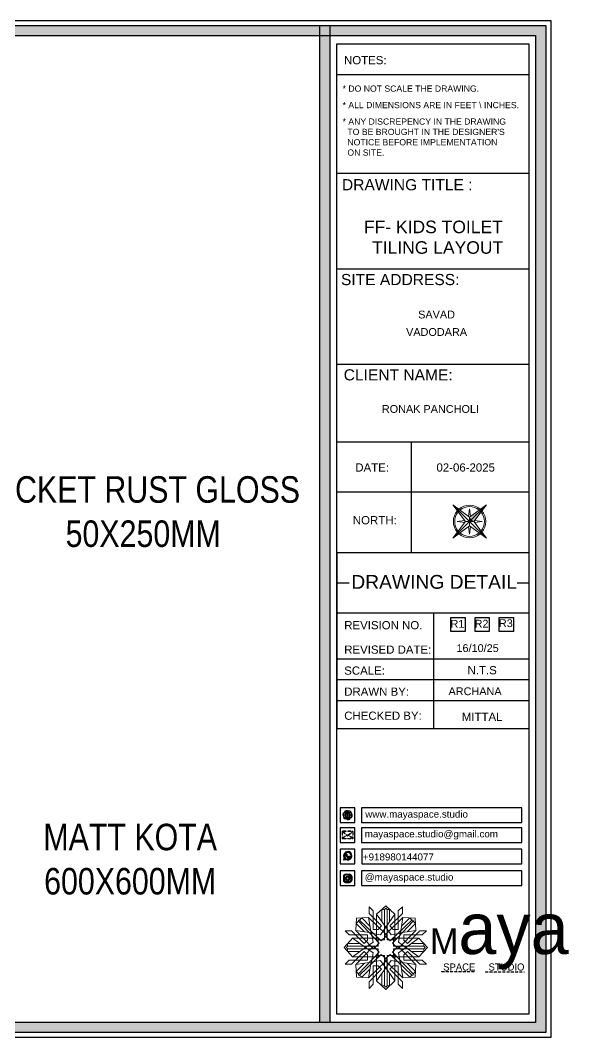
# Model space of a CAD drawing. Header units: millimetres. Extents: x 56222 to 3066687, y -650199 to -121287.
# Drawn here: x 156922.8 to 157005.6, y -180609.1 to -180455.6 of the extents above; entities that cross this region are included whole.
import ezdxf
from ezdxf.enums import TextEntityAlignment as Align

# ---------------------------------------------------------------- set-up
doc = ezdxf.new("R2010")
doc.units = ezdxf.units.MM
doc.header["$MEASUREMENT"] = 0
doc.linetypes.add('DASHEDX2', pattern=[1.5, 1, -0.5])
for name, color, linetype, lineweight in [('Dimension', 10, 'DASHEDX2', 20), ('FIRST FLOOR ( TEXT )', 7, 'Continuous', 9), ('NAME PLATE', 7, 'Continuous', 25), ('title block', 7, 'Continuous', 9)]:
    doc.layers.add(name, color=color, linetype=linetype, lineweight=lineweight)
doc.styles.add('Arial', font='arial.ttf')
doc.styles.add('KATHA', font='swissc.ttf')
doc.styles.get("Standard").update_dxf_attribs({"font": 'arial.ttf', "height": 6})

# ---------------------------------------------------------------- blocks, each defined once
blk = doc.blocks.new('FSFSF')
at = {"color": 42, "lineweight": 5, "true_color": 0xe0ac11}
for p, q in [((28600.03, 143.51), (28600.03, 140.16)), ((28602.15, 141.41), (28600.03, 143.51)), ((28602.15, 141.41), (28602.15, 131.95)), ((28603.86, 139.69), (28608.58, 144.08)), ((28607.9, 142.22), (28606.58, 142.22)), ((28606.58, 142.22), (28606.58, 135.84)), ((28607.9, 142.22), (28608.58, 142.85)), ((28607.9, 142.22), (28607.9, 126.58)), ((28613.31, 139.69), (28608.58, 144.08)), ((28609.27, 142.22), (28608.59, 142.85)), ((28609.27, 142.22), (28609.27, 126.58)), ((28609.27, 142.22), (28610.59, 142.22)), ((28610.59, 142.22), (28610.59, 135.84)), ((28615.02, 141.41), (28617.14, 143.51)), ((28615.02, 141.41), (28615.02, 131.95)), ((28617.14, 143.51), (28617.14, 140.16)), ((28593.19, 131.45), (28593.54, 137.71)), ((28593.39, 135), (28594.56, 136.12)), ((28599.8, 138.06), (28593.54, 137.71)), ((28595.12, 136.69), (28594.53, 136.69)), ((28594.56, 136.12), (28594.56, 136.71)), ((28605.17, 124.98), (28594.56, 136.12)), ((28596.24, 137.86), (28595.12, 136.69)), ((28606.27, 126.08), (28595.12, 136.69)), ((28596.24, 137.86), (28600.47, 133.65)), ((28601.03, 130), (28599.8, 138.06)), ((28599.8, 138.05), (28608.58, 129.56)), ((28606.47, 133.76), (28600.03, 140.16)), ((28603.86, 126.58), (28603.86, 139.69)), ((28603.86, 139.69), (28608.58, 133.02)), ((28613.31, 139.69), (28608.59, 133.02)), ((28617.37, 138.05), (28608.59, 129.56)), ((28610.7, 133.76), (28617.14, 140.16)), ((28610.9, 126.08), (28622.05, 136.69)), ((28612.02, 124.98), (28622.62, 136.12)), ((28613.31, 126.58), (28613.31, 139.69)), ((28616.14, 130), (28617.37, 138.06)), ((28620.93, 137.86), (28616.7, 133.65)), ((28617.37, 138.06), (28623.63, 137.71)), ((28620.93, 137.86), (28622.05, 136.69)), ((28622.05, 136.69), (28622.64, 136.69)), ((28622.62, 136.12), (28622.62, 136.71)), ((28623.8, 135), (28622.62, 136.12)), ((28624, 131.45), (28623.65, 137.71)), ((28587.73, 131.22), (28591.08, 131.22)), ((28589.84, 129.1), (28587.73, 131.22)), ((28597.49, 124.78), (28591.08, 131.22)), ((28593.19, 131.45), (28601.69, 122.67)), ((28601.25, 130.22), (28593.19, 131.45)), ((28593.39, 135), (28597.6, 130.78)), ((28604.75, 131.95), (28602.15, 131.95)), ((28606.47, 133.76), (28604.75, 131.95)), ((28605.86, 129.18), (28608.58, 133.02)), ((28611.31, 129.18), (28608.59, 133.02)), ((28610.7, 133.76), (28612.42, 131.95)), ((28612.42, 131.95), (28615.02, 131.95)), ((28623.99, 131.45), (28615.5, 122.67)), ((28615.94, 130.22), (28624, 131.45)), ((28623.8, 135), (28619.59, 130.78)), ((28619.7, 124.78), (28626.1, 131.22)), ((28629.45, 131.22), (28626.1, 131.22)), ((28627.34, 129.1), (28629.45, 131.22)), ((28591.56, 127.39), (28587.17, 122.66)), ((28589.84, 129.1), (28599.29, 129.1)), ((28604.66, 127.39), (28591.56, 127.39)), ((28591.56, 127.39), (28598.23, 122.67)), ((28597.49, 124.78), (28599.29, 126.5)), ((28602.07, 125.39), (28598.23, 122.67)), ((28599.29, 126.5), (28599.29, 129.1)), ((28605.86, 129.18), (28601.03, 130)), ((28602.07, 125.39), (28601.25, 130.22)), ((28603.68, 126.54), (28603.68, 127.39)), ((28604.66, 126.54), (28603.68, 126.54)), ((28604.71, 127.57), (28603.86, 127.57)), ((28607.9, 126.58), (28603.86, 126.58)), ((28604.66, 123.35), (28604.66, 127.39)), ((28604.7, 126.58), (28604.71, 127.57)), ((28606.27, 126.08), (28608.58, 128.27)), ((28607.9, 128.92), (28608.58, 129.56)), ((28607.9, 128.92), (28608.58, 128.27)), ((28609.27, 128.92), (28608.59, 129.56)), ((28609.27, 128.92), (28608.59, 128.27)), ((28610.9, 126.08), (28608.59, 128.27)), ((28609.27, 126.58), (28613.31, 126.58)), ((28611.31, 129.18), (28616.14, 130)), ((28612.46, 126.58), (28612.46, 127.57)), ((28612.46, 127.57), (28613.31, 127.57)), ((28612.52, 123.35), (28612.52, 127.39)), ((28612.52, 127.39), (28625.63, 127.39)), ((28612.52, 126.54), (28613.51, 126.54)), ((28613.51, 126.54), (28613.51, 127.39)), ((28615.12, 125.39), (28615.94, 130.22)), ((28615.12, 125.39), (28618.96, 122.67)), ((28627.34, 129.1), (28617.89, 129.1)), ((28617.89, 126.5), (28617.89, 129.1)), ((28619.7, 124.78), (28617.89, 126.5)), ((28625.63, 127.39), (28618.96, 122.67)), ((28625.63, 127.39), (28630.02, 122.66)), ((28591.56, 117.94), (28587.17, 122.66)), ((28589.03, 123.35), (28588.4, 122.67)), ((28589.03, 121.98), (28588.4, 122.65)), ((28589.03, 123.35), (28589.03, 124.67)), ((28589.03, 124.67), (28595.4, 124.67)), ((28589.03, 123.35), (28604.66, 123.35)), ((28589.03, 121.98), (28604.66, 121.98)), ((28589.03, 121.98), (28589.03, 120.66)), ((28589.03, 120.66), (28595.4, 120.66)), ((28597.49, 120.54), (28591.08, 114.11)), ((28591.56, 117.94), (28598.23, 122.65)), ((28593.19, 113.88), (28601.69, 122.65)), ((28605.17, 120.35), (28594.56, 109.2)), ((28597.49, 120.54), (28599.29, 118.83)), ((28602.07, 119.94), (28598.23, 122.65)), ((28602.33, 123.35), (28601.69, 122.67)), ((28602.33, 121.98), (28601.69, 122.65)), ((28602.33, 123.35), (28602.97, 122.67)), ((28602.33, 121.98), (28602.97, 122.65)), ((28605.17, 124.98), (28602.97, 122.67)), ((28605.17, 120.35), (28602.97, 122.65)), ((28604.66, 121.98), (28604.66, 117.94)), ((28612.02, 124.98), (28614.21, 122.67)), ((28612.02, 120.35), (28614.21, 122.65)), ((28612.02, 120.35), (28622.62, 109.2)), ((28628.16, 123.35), (28612.52, 123.35)), ((28612.52, 121.98), (28612.52, 117.94)), ((28628.16, 121.98), (28612.52, 121.98)), ((28614.85, 123.35), (28614.21, 122.67)), ((28614.85, 121.98), (28614.21, 122.65)), ((28614.85, 123.35), (28615.5, 122.67)), ((28614.85, 121.98), (28615.5, 122.65)), ((28615.12, 119.94), (28618.96, 122.65)), ((28623.99, 113.88), (28615.5, 122.65)), ((28619.7, 120.54), (28617.89, 118.83)), ((28625.63, 117.94), (28618.96, 122.65)), ((28619.7, 120.54), (28626.1, 114.11)), ((28628.16, 124.67), (28621.78, 124.67)), ((28628.16, 120.66), (28621.78, 120.66)), ((28625.63, 117.94), (28630.02, 122.66)), ((28628.16, 123.35), (28628.16, 124.67)), ((28628.16, 123.35), (28628.78, 122.67)), ((28628.16, 121.98), (28628.78, 122.65)), ((28628.16, 121.98), (28628.16, 120.66)), ((28589.84, 116.23), (28587.73, 114.11)), ((28589.84, 116.23), (28599.29, 116.23)), ((28604.66, 117.94), (28591.56, 117.94)), ((28601.25, 115.1), (28593.19, 113.87)), ((28606.27, 119.15), (28595.12, 108.54)), ((28599.29, 118.83), (28599.29, 116.23)), ((28599.8, 107.17), (28608.58, 115.67)), ((28601.03, 115.23), (28599.8, 107.17)), ((28605.86, 116.05), (28601.03, 115.23)), ((28602.07, 119.94), (28601.25, 115.1)), ((28604.66, 118.78), (28603.68, 118.78)), ((28603.68, 118.78), (28603.68, 117.94)), ((28607.9, 118.65), (28603.86, 118.65)), ((28603.86, 118.65), (28603.86, 105.54)), ((28604.71, 117.66), (28603.86, 117.66)), ((28604.7, 118.65), (28604.71, 117.66)), ((28605.86, 116.05), (28608.58, 112.21)), ((28606.27, 119.15), (28608.58, 116.96)), ((28607.9, 103.01), (28607.9, 118.65)), ((28607.9, 116.31), (28608.58, 116.96)), ((28607.9, 116.31), (28608.58, 115.67)), ((28610.9, 119.15), (28608.59, 116.96)), ((28609.27, 116.31), (28608.59, 116.96)), ((28609.27, 116.31), (28608.59, 115.67)), ((28611.31, 116.05), (28608.59, 112.21)), ((28617.37, 107.17), (28608.59, 115.67)), ((28609.27, 118.65), (28613.31, 118.65)), ((28609.27, 103.01), (28609.27, 118.65)), ((28610.9, 119.15), (28622.05, 108.54)), ((28611.31, 116.05), (28616.14, 115.23)), ((28612.46, 118.65), (28612.46, 117.66)), ((28612.46, 117.66), (28613.31, 117.66)), ((28612.52, 118.78), (28613.51, 118.78)), ((28612.52, 117.94), (28625.63, 117.94)), ((28613.31, 118.65), (28613.31, 105.54)), ((28613.51, 118.78), (28613.51, 117.94)), ((28615.12, 119.94), (28615.94, 115.1)), ((28615.94, 115.1), (28624, 113.87)), ((28616.14, 115.23), (28617.37, 107.17)), ((28617.89, 118.83), (28617.89, 116.23)), ((28627.34, 116.23), (28617.89, 116.23)), ((28627.34, 116.23), (28629.45, 114.11)), ((28587.73, 114.11), (28591.08, 114.11)), ((28593.19, 113.87), (28593.54, 107.62)), ((28593.39, 110.32), (28597.6, 114.55)), ((28593.39, 110.32), (28594.56, 109.2)), ((28596.24, 107.37), (28600.47, 111.58)), ((28606.47, 111.47), (28600.03, 105.07)), ((28602.15, 103.82), (28602.15, 113.27)), ((28604.75, 113.27), (28602.15, 113.27)), ((28603.86, 105.54), (28608.58, 112.21)), ((28606.47, 111.47), (28604.75, 113.27)), ((28613.31, 105.54), (28608.59, 112.21)), ((28610.7, 111.47), (28612.42, 113.27)), ((28610.7, 111.47), (28617.14, 105.07)), ((28612.42, 113.27), (28615.02, 113.27)), ((28615.02, 103.82), (28615.02, 113.27)), ((28620.93, 107.37), (28616.7, 111.58)), ((28623.8, 110.32), (28619.59, 114.55)), ((28623.8, 110.32), (28622.62, 109.2)), ((28624, 113.87), (28623.65, 107.62)), ((28629.45, 114.11), (28626.1, 114.11)), ((28599.8, 107.17), (28593.54, 107.52)), ((28595.12, 108.54), (28594.53, 108.54)), ((28594.56, 109.2), (28594.56, 108.61)), ((28596.24, 107.37), (28595.12, 108.54)), ((28600.03, 101.71), (28600.03, 105.07)), ((28603.86, 105.54), (28608.58, 101.15)), ((28606.58, 103.01), (28606.58, 109.38)), ((28613.31, 105.54), (28608.58, 101.15)), ((28610.59, 103.01), (28610.59, 109.38)), ((28617.14, 101.71), (28617.14, 105.07)), ((28617.37, 107.17), (28623.63, 107.52)), ((28620.93, 107.37), (28622.05, 108.54)), ((28622.05, 108.54), (28622.64, 108.54)), ((28622.62, 109.2), (28622.62, 108.61)), ((28602.15, 103.82), (28600.03, 101.71)), ((28607.9, 103.01), (28606.58, 103.01)), ((28607.9, 103.01), (28608.58, 102.38)), ((28609.27, 103.01), (28608.59, 102.38)), ((28609.27, 103.01), (28610.59, 103.01)), ((28615.02, 103.82), (28617.14, 101.71))]:
    blk.add_line(p, q, dxfattribs=at)
blk = doc.blocks.new('hgwg')
at = {"layer": 'Dimension', "true_color": 0xd39e00}
h = blk.add_hatch(color=42, dxfattribs=at)
h.dxf.hatch_style = 1
h.paths.add_polyline_path([(27505.71, 45.05), (27494.27, 45.05), (27494.27, 44.9), (27505.71, 44.9)])
h = blk.add_hatch(color=42, dxfattribs=at)
h.dxf.hatch_style = 1
h.paths.add_polyline_path([(27523.3, 44.9), (27509.68, 44.9), (27509.68, 44.75), (27523.3, 44.75)])
at = {"layer": 'Dimension', "color": 42, "true_color": 0xd39e00}
for p, q in [((27494.27, 45.05), (27505.71, 45.05)), ((27494.27, 44.9), (27494.27, 45.05)), ((27494.27, 44.9), (27505.71, 44.9)), ((27505.71, 45.05), (27505.71, 44.9)), ((27509.68, 44.9), (27523.3, 44.9)), ((27509.68, 44.9), (27509.68, 44.75)), ((27509.68, 44.75), (27523.3, 44.75)), ((27523.3, 44.75), (27523.3, 44.9))]:
    blk.add_line(p, q, dxfattribs=at)
at = {"layer": 'Dimension', "color": 42, "true_color": 0xd39e00, "attachment_point": 1}
for s, width, insert, char_height in [('{\\fCinzel|b0|i0|c0|p2;\\H1.5x;M\\fAmsterdam One|b0|i0|c0|p2;\\H2x;aya}', 85.3277, (27490.17, 69.17), 6), ('{\\fCinzel|b0|i0|c0|p2;SPACE     STUDIO}', 66.129, (27494.83, 47.86), 2.5)]:
    blk.add_mtext_dynamic_manual_height_columns(s, width=width, gutter_width=30, heights=[0], dxfattribs=dict(at, insert=insert, char_height=char_height))
blk = doc.blocks.new('QEGW4TG')
at = {"layer": 'Dimension', "true_color": 0x000000}
h = blk.add_hatch(color=18, dxfattribs=at)
h.dxf.hatch_style = 1
h.paths.add_polyline_path([(2.69, 1.93, 0.170513), (2.95, 1.97, 0.190337), (3.11, 2.18, 0.316231), (3.07, 2.28), (2.79, 2.37, 0.273721), (2.69, 2.34, 0.040749), (2.63, 2.27, -0.441282), (2.53, 2.25, -0.11828), (2.06, 2.64, -0.441282), (2.07, 2.74, 0.040749), (2.13, 2.81, 0.290083), (2.14, 2.92), (2.01, 3.18, 0.316231), (1.91, 3.2, 0.190337), (1.73, 3, 0.170513), (1.72, 2.74, 0.252784)], flags=0)
h.paths.add_polyline_path([(1.19, 1.98), (1.03, 1.3, 0.550912), (1.11, 1.23), (1.75, 1.39, 6.344125)])
h.paths.add_polyline_path([(1.81, 1.7), (1.4, 1.6), (1.5, 2.03, -9.071339)], flags=16)
h.paths.add_polyline_path([(3.11, 2.16, -0.17811), (2.95, 1.97, -0.170513), (2.69, 1.93, -0.252784), (1.72, 2.74, -0.170513), (1.73, 3, -0.17811), (1.89, 3.19, -0.370089), (2.01, 3.18), (2.14, 2.92, -0.307185), (2.13, 2.8, -0.041087), (2.06, 2.73, 0.321676), (2.05, 2.65, 0.126524), (2.55, 2.24, 0.312216), (2.62, 2.26, -0.041087), (2.68, 2.34, -0.290673), (2.79, 2.37), (3.07, 2.28, -0.370089)], flags=0)
h = blk.add_hatch(color=18, dxfattribs=at)
h.dxf.hatch_style = 1
h.paths.add_polyline_path([(2.79, 2.37, 0.273721), (2.69, 2.34, 0.040749), (2.63, 2.27, -0.441282), (2.53, 2.25, -0.11828), (2.06, 2.64, -0.441282), (2.07, 2.74, 0.040749), (2.13, 2.81, 0.290083), (2.14, 2.92), (2.01, 3.18, 0.316231), (1.91, 3.2, 0.190337), (1.73, 3, 0.170513), (1.72, 2.74, 0.252784), (2.69, 1.93, 0.170513), (2.95, 1.97, 0.190337), (3.11, 2.18, 0.316231), (3.07, 2.28)])
for p, q in [((1.19, 1.98), (1.03, 1.3)), ((1.1, 1.23), (1.75, 1.39)), ((1.5, 2.03), (1.4, 1.6)), ((1.4, 1.6), (1.81, 1.7)), ((2.01, 3.18), (2.14, 2.92)), ((3.07, 2.28), (2.8, 2.36))]:
    blk.add_line(p, q)
blk.add_lwpolyline([(0, 0), (4.68, 0), (4.68, 4.68), (0, 4.68)], close=True)
for centre, radius, start, end in [((2.39, 2.56), 1.34, 241.4727, 205.6422), ((2.39, 2.56), 1.04, 235.9962, 210.8333), ((1.09, 1.29), 0.0598, 164.8483, 282.1458), ((2.09, 2.87), 0.39, 159.7007, 198.4072), ((2.96, 3.23), 1.33, 201.4218, 258.1669), ((2.07, 2.87), 0.364, 118.9685, 159.3648), ((1.94, 3.12), 0.0896, 41.8985, 123.1344), ((2.11, 2.68), 0.066, 135.9932, 224.8892), ((1.67, 3.16), 0.586, 312.4617, 321.8728), ((3.12, 3.42), 1.31, 216.5455, 243.5279), ((2.05, 2.87), 0.104, 320.3924, 28.6971), ((2.57, 2.3), 0.066, 234.2482, 323.1441), ((3.11, 1.94), 0.586, 137.2645, 146.6756), ((2.76, 2.27), 0.104, 70.4402, 138.745), ((2.75, 2.31), 0.39, 260.7301, 299.4366), ((2.76, 2.29), 0.364, 299.7725, 340.1688), ((3.03, 2.2), 0.0896, 336.0029, 57.2388)]:
    blk.add_arc(centre, radius, start, end)
blk = doc.blocks.new('ASGERG')
at = {"layer": 'Dimension', "true_color": 0x000000}
h = blk.add_hatch(color=18, dxfattribs=at)
h.dxf.hatch_style = 1
h.paths.add_polyline_path([(0.99, 1.7, 0.353872), (1.69, 1.03), (2.96, 1.03, 0.353872), (3.66, 1.7), (3.66, 2.99, 0.353872), (2.96, 3.67), (1.69, 3.67, 0.353872), (0.99, 2.99)])
h.paths.add_polyline_path([(1.27, 2.97, -0.353872), (1.72, 3.4), (2.94, 3.4, -0.353872), (3.38, 2.97), (3.38, 1.72, -0.353872), (2.94, 1.3), (1.72, 1.3, -0.353872), (1.27, 1.72)], flags=16)
h.paths.add_polyline_path([(3.02, 2.35, -1), (1.64, 2.35, -1)], flags=0)
h.paths.add_polyline_path([(2.74, 2.35, -1), (1.92, 2.35, -1)], flags=0)
h.paths.add_polyline_path([(2.86, 3.02, -1), (3.19, 3.02, -1)], flags=0)
h.paths.add_polyline_path([(1.64, 2.35, 1), (3.02, 2.35, 1)], flags=0)
h = blk.add_hatch(color=18, dxfattribs=at)
h.dxf.hatch_style = 1
h.paths.add_polyline_path([(1.64, 2.35, 1), (3.02, 2.35, 1)])
h.paths.add_polyline_path([(2.74, 2.35, -1), (1.92, 2.35, -1)], flags=16)
h = blk.add_hatch(color=18, dxfattribs=at)
h.dxf.hatch_style = 1
h.paths.add_polyline_path([(3.19, 3.02, 1), (2.86, 3.02, 1)])
for p, q in [((1.69, 3.67), (2.96, 3.67)), ((2.94, 3.4), (1.72, 3.4)), ((0.99, 2.99), (0.99, 1.7)), ((1.27, 2.97), (1.27, 1.72)), ((1.69, 1.03), (2.96, 1.03)), ((2.94, 1.3), (1.72, 1.3)), ((3.38, 2.97), (3.38, 1.72)), ((3.66, 2.99), (3.66, 1.7))]:
    blk.add_line(p, q)
blk.add_lwpolyline([(0, 0), (4.68, 0), (4.68, 4.68), (0, 4.68)], close=True)
for centre, radius in [((2.33, 2.35), 0.694), ((2.33, 2.35), 0.414), ((3.02, 3.02), 0.168)]:
    blk.add_circle(centre, radius)
for centre, radius, start, end in [((1.76, 2.89), 0.778, 94.8631, 172.8127), ((1.76, 2.91), 0.491, 94.8631, 172.8127), ((2.9, 2.91), 0.491, 7.1873, 85.1369), ((2.89, 2.89), 0.778, 7.1873, 85.1369), ((1.76, 1.8), 0.778, 187.1873, 265.1369), ((1.76, 1.78), 0.491, 187.1873, 265.1369), ((2.9, 1.78), 0.491, 274.8631, 352.8127), ((2.89, 1.8), 0.778, 274.8631, 352.8127)]:
    blk.add_arc(centre, radius, start, end)
blk = doc.blocks.new('ETYETE')
at = {"layer": 'Dimension', "true_color": 0x000000}
h = blk.add_hatch(color=18, dxfattribs=at)
h.dxf.hatch_style = 1
h.paths.add_polyline_path([(3.76, 1.14, 0.414214), (4.12, 1.5), (4.12, 3.29, 0.414214), (3.76, 3.65), (0.92, 3.65, 0.414214), (0.56, 3.29), (0.56, 1.5, 0.414214), (0.92, 1.14)])
h.paths.add_polyline_path([(2.61, 2.22), (3.92, 1.34, -0.198912), (3.76, 1.28), (0.92, 1.28, -0.198912), (0.76, 1.34), (2.08, 2.22), (2.34, 1.98)], flags=16)
h.paths.add_polyline_path([(2.34, 2.16), (0.89, 3.51, -0.028783), (0.92, 3.52), (3.76, 3.52, -0.028783), (3.79, 3.51)], flags=16)
h.paths.add_polyline_path([(2.71, 2.32), (3.92, 3.45, -0.202482), (3.99, 3.29), (3.99, 1.5, -0.043076), (3.98, 1.46)], flags=16)
h.paths.add_polyline_path([(1.98, 2.32), (0.7, 1.46, -0.043076), (0.7, 1.5), (0.7, 3.29, -0.202482), (0.76, 3.45)], flags=16)
blk.add_lwpolyline([(0, 0), (4.68, 0), (4.68, 4.68), (0, 4.68)], close=True)
at = {"layer": 'Dimension', "color": 18, "true_color": 0x000000}
for p, q in [((0.56, 3.29), (0.56, 1.5)), ((0.7, 3.29), (0.7, 1.5)), ((0.76, 3.45), (1.98, 2.32)), ((0.89, 3.51), (2.34, 2.16)), ((0.92, 3.65), (3.76, 3.65)), ((0.92, 3.52), (3.76, 3.52)), ((2.34, 2.16), (3.79, 3.51)), ((2.71, 2.32), (3.92, 3.45)), ((3.99, 3.29), (3.99, 1.5)), ((4.12, 3.29), (4.12, 1.5)), ((0.7, 1.46), (1.98, 2.32)), ((0.76, 1.34), (2.08, 2.22)), ((0.92, 1.28), (3.76, 1.28)), ((0.92, 1.14), (3.76, 1.14)), ((2.08, 2.22), (2.34, 1.98)), ((2.34, 1.98), (2.61, 2.22)), ((3.92, 1.34), (2.61, 2.22)), ((3.98, 1.46), (2.71, 2.32))]:
    blk.add_line(p, q, dxfattribs=at)
for centre, radius, start, end in [((0.92, 3.29), 0.358, 90, 180), ((0.92, 3.29), 0.224, 134.2136, 180), ((0.92, 3.29), 0.224, 90, 96.5948), ((3.76, 3.29), 0.358, 0, 90), ((3.76, 3.29), 0.224, 83.4052, 90), ((3.76, 3.29), 0.224, 0, 45.7864), ((0.92, 1.5), 0.358, 180, 270), ((0.92, 1.5), 0.224, 180, 189.8662), ((0.92, 1.5), 0.224, 225, 270), ((3.76, 1.5), 0.358, 270, 0), ((3.76, 1.5), 0.224, 270, 315), ((3.76, 1.5), 0.224, 350.1338, 0)]:
    blk.add_arc(centre, radius, start, end, dxfattribs=at)
blk = doc.blocks.new('DTGWEGEARG')
at = {"layer": 'Dimension', "true_color": 0x000000}
h = blk.add_hatch(color=18, dxfattribs=at)
h.dxf.hatch_style = 1
h.paths.add_polyline_path([(3.83, 2.34, 1), (0.85, 2.34, 1)])
h.paths.add_polyline_path([(2.51, 1.01, 0.105795), (2.96, 1.58, -0.055205), (3.3, 1.41, -0.169822)], flags=16)
h.paths.add_polyline_path([(2.41, 1.12), (2.41, 1.69, -0.058279), (2.81, 1.63, -0.103353)], flags=16)
h.paths.add_polyline_path([(2.26, 1.13, -0.101741), (1.87, 1.63, -0.057171), (2.26, 1.69)], flags=16)
h.paths.add_polyline_path([(2.17, 1.01, -0.169822), (1.38, 1.41, -0.055205), (1.72, 1.58, 0.105795)], flags=16)
h.paths.add_polyline_path([(3.02, 1.72, 0.081336), (3.13, 2.27), (3.68, 2.27, -0.152069), (3.4, 1.52, 0.05687)], flags=16)
h.paths.add_polyline_path([(2.87, 1.77, 0.061945), (2.41, 1.84), (2.41, 2.27), (2.98, 2.27, -0.081344)], flags=16)
h.paths.add_polyline_path([(2.26, 1.84, 0.060923), (1.8, 1.77, -0.081344), (1.7, 2.27), (2.26, 2.27)], flags=16)
h.paths.add_polyline_path([(1.66, 1.72, 0.05687), (1.28, 1.52, -0.152069), (1, 2.27), (1.55, 2.27, 0.081336)], flags=16)
h.paths.add_polyline_path([(2.41, 2.42), (2.41, 2.83, 0.061945), (2.87, 2.91, -0.080009), (2.98, 2.42)], flags=16)
h.paths.add_polyline_path([(3.13, 2.42, 0.080116), (3.02, 2.96, 0.05687), (3.4, 3.16, 0.028258), (3.3, 3.27, -0.055205), (2.96, 3.1, 0.105795), (2.51, 3.67, -0.36029), (3.68, 2.42)], flags=16)
h.paths.add_polyline_path([(2.26, 2.42), (1.7, 2.42, -0.080009), (1.8, 2.91, 0.060923), (2.26, 2.84)], flags=16)
h.paths.add_polyline_path([(1.55, 2.42), (1, 2.42, -0.150466), (1.28, 3.16, 0.05687), (1.66, 2.96, 0.080116)], flags=16)
h.paths.add_polyline_path([(2.41, 2.98), (2.41, 3.56, -0.103353), (2.81, 3.05, -0.058279)], flags=16)
h.paths.add_polyline_path([(2.26, 2.99, -0.057171), (1.87, 3.05, -0.101741), (2.26, 3.55)], flags=16)
h.paths.add_polyline_path([(1.72, 3.1, -0.055205), (1.38, 3.27, -0.169822), (2.17, 3.67, 0.105795)], flags=16)
blk.add_lwpolyline([(0, 0), (4.68, 0), (4.68, 4.68), (0, 4.68)], close=True)
at = {"layer": 'Dimension', "color": 18, "true_color": 0x000000}
for p, q in [((2.26, 3.55), (2.26, 2.99)), ((2.41, 3.56), (2.41, 2.98)), ((1, 2.42), (1.55, 2.42)), ((1, 2.27), (1.55, 2.27)), ((1.7, 2.42), (2.26, 2.42)), ((1.7, 2.27), (2.26, 2.27)), ((2.26, 2.84), (2.26, 2.42)), ((2.26, 2.27), (2.26, 1.84)), ((2.26, 1.69), (2.26, 1.13)), ((2.41, 2.83), (2.41, 2.42)), ((2.41, 2.42), (2.98, 2.42)), ((2.41, 2.27), (2.98, 2.27)), ((2.41, 2.27), (2.41, 1.84)), ((2.41, 1.69), (2.41, 1.12)), ((3.13, 2.42), (3.68, 2.42)), ((3.13, 2.27), (3.68, 2.27))]:
    blk.add_line(p, q, dxfattribs=at)
blk.add_circle((2.34, 2.34), 1.49, dxfattribs=at)
for centre, radius, start, end in [((2.34, 2.34), 1.34, 97.3549, 135.9073), ((2.34, 4.74), 1.75, 236.7417, 249.3811), ((3.28, 2.34), 1.73, 129.9301, 154.0867), ((3.28, 2.34), 1.58, 130.1073, 153.3446), ((1.4, 2.34), 1.58, 26.6554, 50.2584), ((2.34, 2.34), 1.34, 3.3907, 82.6451), ((1.4, 2.34), 1.73, 25.9133, 50.0699), ((2.34, 4.74), 1.75, 290.6189, 303.2583), ((2.34, 2.34), 1.34, 142.3819, 176.6093), ((2.34, 2.34), 1.34, 183.0315, 217.6181), ((2.34, 4.74), 1.9, 236.1399, 249.1595), ((2.34, -0.06), 1.9, 110.8405, 123.8601), ((2.34, -0.06), 1.75, 110.6189, 123.2583), ((2.34, 2.34), 1.34, 224.0927, 262.6451), ((3.28, 2.34), 1.73, 159.0567, 177.3789), ((3.28, 2.34), 1.73, 182.3435, 200.9433), ((3.28, 2.34), 1.58, 158.8325, 177.1302), ((3.28, 2.34), 1.58, 182.5658, 201.1675), ((3.28, 2.34), 1.73, 205.9133, 230.0699), ((2.34, 4.74), 1.9, 253.6799, 267.6253), ((2.34, -0.06), 1.9, 92.3747, 106.3201), ((2.34, 4.74), 1.75, 254.3336, 267.422), ((2.34, -0.06), 1.75, 92.578, 105.6664), ((3.28, 2.34), 1.58, 206.6554, 229.8927), ((2.34, 4.74), 1.75, 272.3248, 285.6664), ((2.34, 4.74), 1.9, 272.1415, 286.3201), ((2.34, -0.06), 1.9, 73.6799, 87.8585), ((2.34, -0.06), 1.75, 74.3336, 87.6752), ((1.4, 2.34), 1.58, 309.7416, 333.3446), ((1.4, 2.34), 1.73, 309.9301, 334.0867), ((2.34, 2.34), 1.34, 277.3549, 315.9073), ((1.4, 2.34), 1.58, 2.8698, 21.1675), ((1.4, 2.34), 1.58, 338.8325, 357.4342), ((2.34, -0.06), 1.75, 56.7417, 69.3811), ((2.34, 4.74), 1.9, 290.8405, 303.8601), ((1.4, 2.34), 1.73, 2.6211, 20.9433), ((1.4, 2.34), 1.73, 339.0567, 357.6565), ((2.34, -0.06), 1.9, 56.1399, 69.1595), ((2.34, 2.34), 1.34, 322.3819, 356.9685)]:
    blk.add_arc(centre, radius, start, end, dxfattribs=at)
blk = doc.blocks.new('4t')
at = {"transparency": 33554607}
h = blk.add_hatch(color=1, dxfattribs=at)
h.dxf.hatch_style = 1
h.paths.add_polyline_path([(45531.33, -35822.29), (45529.23, -35821.83), (45528.09, -35837.01)])
h = blk.add_hatch(color=1, dxfattribs=at)
h.dxf.hatch_style = 1
h.paths.add_polyline_path([(45533.44, -35822.75), (45531.33, -35822.29), (45528.09, -35837.01)])
h = blk.add_hatch(color=1, dxfattribs=at)
h.dxf.hatch_style = 1
h.paths.add_polyline_path([(45531.8, -35820.19), (45529.23, -35821.83), (45531.33, -35822.29)])
h = blk.add_hatch(color=1, dxfattribs=at)
h.dxf.hatch_style = 1
h.paths.add_polyline_path([(45531.8, -35820.19), (45531.33, -35822.29), (45533.44, -35822.75)])
at = {"layer": 'title block', "color": 7, "lineweight": 9}
for p, q in [((45535.51, -35803.37), (45530.16, -35817.62)), ((45535.51, -35803.37), (45531.8, -35820.19)), ((45534.36, -35818.55), (45535.51, -35803.37)), ((45530.5, -35816.7), (45526.88, -35812.49)), ((45526.88, -35812.49), (45529.18, -35817.55)), ((45539.5, -35815.27), (45534.44, -35817.57)), ((45535.28, -35818.89), (45539.5, -35815.27)), ((45530.16, -35817.62), (45514.98, -35816.48)), ((45514.98, -35816.48), (45529.23, -35821.83)), ((45514.98, -35816.48), (45531.8, -35820.19)), ((45528.31, -35821.48), (45524.1, -35825.11)), ((45524.1, -35825.11), (45529.16, -35822.81)), ((45531.8, -35820.19), (45528.09, -35837.01)), ((45529.23, -35821.83), (45528.09, -35837.01)), ((45528.09, -35837.01), (45533.44, -35822.75)), ((45531.8, -35820.19), (45529.23, -35821.83)), ((45531.8, -35820.19), (45530.16, -35817.62)), ((45534.36, -35818.55), (45531.8, -35820.19)), ((45533.44, -35822.75), (45531.8, -35820.19)), ((45531.8, -35820.19), (45548.62, -35823.9)), ((45533.44, -35822.75), (45548.62, -35823.9)), ((45548.62, -35823.9), (45534.36, -35818.55)), ((45536.71, -35827.89), (45534.42, -35822.83)), ((45533.09, -35823.67), (45536.71, -35827.89))]:
    blk.add_line(p, q, dxfattribs=at)
for radius, start, end in [(11.79, 81.35997, 163.76651), (10.83, 82.42855, 162.69793), (10.83, 352.42855, 72.69793), (11.79, 351.35997, 73.76651), (11.79, 171.35997, 253.76651), (10.83, 172.42855, 252.69793), (11.79, 261.35997, 343.76651), (10.83, 262.42855, 342.69793)]:
    blk.add_arc((45531.8, -35820.19), radius, start, end, dxfattribs=at)

msp = doc.modelspace()

# ---------------------------------------------------------------- hatches: boundary and pattern name
at = {"layer": 'NAME PLATE', "true_color": 0xd39e00}
h = msp.add_hatch(color=42, dxfattribs=at)
h.paths.add_polyline_path([(156786.244, -180608.325), (157002.081, -180608.325), (157002.081, -180456.403), (156786.244, -180456.403)])
h.paths.add_polyline_path([(156787.759, -180606.81), (157000.566, -180606.81), (157000.566, -180457.917), (156787.759, -180457.917)], flags=16)
msp.add_hatch(color=42, dxfattribs=at).paths.add_polyline_path([(156967.998, -180606.81), (156969.513, -180606.81), (156969.513, -180456.403), (156967.998, -180456.403)])

# ---------------------------------------------------------------- linework, layer by layer
at = {"layer": 'NAME PLATE', "color": 42, "true_color": 0xd39e00}
for p, q in [((156999.541, -180463.878), (156970.538, -180463.878)), ((156999.541, -180478.733), (156970.538, -180478.733)), ((156999.541, -180493.197), (156970.538, -180493.197)), ((156999.541, -180507.572), (156970.538, -180507.572)), ((156999.541, -180519.286), (156970.538, -180519.286)), ((156981.76, -180519.286), (156981.76, -180535.936)), ((156999.541, -180526.822), (156970.538, -180526.822)), ((156999.541, -180535.936), (156970.538, -180535.936)), ((156970.538, -180535.936), (156970.538, -180562.444)), ((156999.541, -180535.936), (156999.541, -180562.444)), ((156970.538, -180540.48), (156972.414, -180540.48)), ((156997.787, -180540.48), (156999.541, -180540.48)), ((156970.538, -180545.024), (156999.541, -180545.024)), ((156985.172, -180562.444), (156985.172, -180545.024)), ((156999.541, -180551.992), (156970.538, -180551.992)), ((156999.541, -180555.131), (156970.538, -180555.131)), ((156999.541, -180558.269), (156970.538, -180558.269)), ((156970.538, -180562.444), (156999.541, -180562.444))]:
    msp.add_line(p, q, dxfattribs=at)
for points in [[(156785.486, -180455.645), (157002.838, -180455.645), (157002.838, -180609.082), (156785.486, -180609.082)], [(156786.244, -180456.403), (157002.081, -180456.403), (157002.081, -180608.325), (156786.244, -180608.325)], [(156967.998, -180606.81), (156967.998, -180456.403), (156969.513, -180456.403), (156969.513, -180606.81)], [(156787.759, -180457.917), (157000.566, -180457.917), (157000.566, -180606.81), (156787.759, -180606.81)], [(156970.538, -180605.564), (156970.538, -180459.164), (156999.541, -180459.164), (156999.541, -180605.564)], [(156987.763, -180545.698), (156989.899, -180545.698), (156989.899, -180547.834), (156987.763, -180547.834)], [(156991.421, -180545.698), (156993.557, -180545.698), (156993.557, -180547.834), (156991.421, -180547.834)], [(156995.08, -180545.698), (156997.215, -180545.698), (156997.215, -180547.834), (156995.08, -180547.834)]]:
    msp.add_lwpolyline(points, close=True, dxfattribs=at)
at = {"layer": 'NAME PLATE', "color": 18, "true_color": 0x000000}
for points in [[(156974.293, -180576.62), (156998.478, -180576.62), (156998.478, -180574.41), (156974.293, -180574.41)], [(156974.293, -180579.637), (156998.478, -180579.637), (156998.478, -180577.427), (156974.293, -180577.427)], [(156974.305, -180582.855), (156998.478, -180582.855), (156998.478, -180580.645), (156974.305, -180580.645)], [(156974.293, -180586.15), (156998.478, -180586.15), (156998.478, -180583.94), (156974.293, -180583.94)]]:
    msp.add_lwpolyline(points, close=True, dxfattribs=at)

# ---------------------------------------------------------------- block references
at = {"layer": 'NAME PLATE', "xscale": 0.2077360657544057, "yscale": 0.2077360657544057, "zscale": 0.2077360657544057, "rotation": 147.4367586490667}
msp.add_blockref('4t', (160957.225, -191893.512), dxfattribs=at)
at = {"layer": 'NAME PLATE', "color": 42, "true_color": 0xd39e00}
for name, p, xscale, yscale, zscale in [('DTGWEGEARG', (156971.062, -180576.62), 0.472514704095924, 0.472514704095924, 0.472514704095924), ('ETYETE', (156971.062, -180579.637), 0.472514704095924, 0.472514704095924, 0.472514704095924), ('QEGW4TG', (156971.073, -180582.855), 0.472514704095924, 0.472514704095924, 0.472514704095924), ('ASGERG', (156971.062, -180586.15), 0.472514704095924, 0.472514704095924, 0.472514704095924), ('FSFSF', (148567.999, -180631.546), 0.2939652206108942, 0.2939652206108942, 0.2939652206108942), ('hgwg', (145191.441, -180618.421), 0.4289955710926848, 0.4289955710926848, 0.4289955710926848)]:
    msp.add_blockref(name, p, dxfattribs=dict(at, xscale=xscale, yscale=yscale, zscale=zscale))

# ---------------------------------------------------------------- texts
at = {"layer": 'FIRST FLOOR ( TEXT )', "color": 1, "char_height": 4, "attachment_point": 5, "style": 'KATHA'}
for s, insert in [('PICKET RUST GLOSS\\P50X250MM', (156941.31, -180529.764)), ('MATT KOTA \\P600X600MM', (156939.343, -180582.183))]:
    msp.add_mtext(s, dxfattribs=dict(at, insert=insert))
at = {"layer": 'NAME PLATE', "style": 'Arial'}
for s, height, p in [('NOTES:', 1.2363, (156974.841, -180462.269)), ('DRAWING TITLE : ', 1.68254, (156981.507, -180481.28)), ('FF- KIDS TOILET', 1.88928, (156985.121, -180487.745)), ('TILING LAYOUT', 1.88928, (156985.764, -180490.852)), ('SITE ADDRESS:', 1.68254, (156980.116, -180495.58)), (' SAVAD ', 1.1737, (156985.604, -180500.603)), ('VADODARA', 1.1737, (156985.604, -180503.238)), ('CLIENT NAME:', 1.68254, (156979.81, -180509.956)), ('RONAK PANCHOLI    ', 1.17375, (156985.586, -180514.844)), ('DATE:', 1.2363, (156975.877, -180523.705)), ('02-06-2025', 1.2363, (156990.006, -180523.705)), ('NORTH:', 1.2363, (156976.272, -180531.653)), ('DRAWING DETAIL', 2.08016, (156985.241, -180541.382)), ('REVISION NO.', 1.23625, (156977.563, -180547.488)), ('REVISED DATE: ', 1.23625, (156978.475, -180551.174)), ('16/10/25', 1.1737, (156991.799, -180550.917)), ('SCALE:', 1.2363, (156974.733, -180554.336)), ('DRAWN BY:', 1.2363, (156976.555, -180557.513)), ('ARCHANA', 1.1737, (156991.416, -180557.425)), ('CHECKED BY:', 1.23625, (156977.516, -180561.14)), ('MITTAL', 1.2363, (156992.489, -180561.304))]:
    msp.add_text(s, height=height, dxfattribs=at).set_placement(p, align=Align.CENTER)
for s, insert, char_height, width, attachment_point in [('* DO NOT SCALE THE DRAWING.', (156971.416, -180465.47, 0), 0.93501, 36.1245, 1), ('* ALL DIMENSIONS ARE IN FEET \\\\ INCHES.', (156971.416, -180467.956, 0), 0.93501, 36.1245, 1), ("* ANY DISCREPENCY IN THE DRAWING \\P  TO BE BROUGHT IN THE DESIGNER'S\\P  NOTICE BEFORE IMPLEMENTATION \\P  ON SITE.", (156971.416, -180470.443, 0), 0.93501, 36.1245, 1), ('R1', (156988.761, -180546.081, 0), 1.1737, 1.61495, 2), ('R2', (156992.396, -180546.055, 0), 1.1737, 1.61495, 2), ('R3', (156996.066, -180545.983, 0), 1.1737, 1.61495, 2), ('N.T.S', (156992.489, -180553.038, 0), 1.2363, 2.41283, 2)]:
    msp.add_mtext(s, dxfattribs=dict(at, insert=insert, char_height=char_height, width=width, attachment_point=attachment_point))
at = {"layer": 'NAME PLATE', "color": 18, "true_color": 0x000000, "char_height": 1.05653, "attachment_point": 1}
for s, width, gutter_width, insert in [('www.mayaspace.studio', 16.58055, 13.869, (156974.839, -180574.842, 0)), ('mayaspace.studio@gmail.com', 10.34409, 8.653, (156974.755, -180577.822, 0)), ('+918980144077', 40.33714, 8.653, (156974.481, -180581.298, 0)), ('@mayaspace.studio', 10.34409, 8.653, (156974.755, -180584.335, 0))]:
    msp.add_mtext_dynamic_manual_height_columns(s, width=width, gutter_width=gutter_width, heights=[0], dxfattribs=dict(at, insert=insert))

doc.saveas('drawing.dxf')
